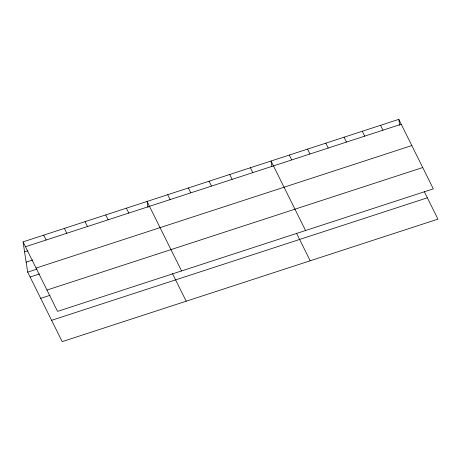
<?xml version="1.0" encoding="UTF-8"?>
<svg xmlns="http://www.w3.org/2000/svg" width="461" height="461" viewBox="0 0 461 461"><rect width="100%" height="100%" fill="white"/><g stroke="black" fill="none" stroke-linecap="round" stroke-linejoin="round"><path stroke-width="0.69" d="M23.05 241.869L398.805 119.359L433.311 188.86L57.556 311.377L23.05 241.869L27.689 272.14L62.195 341.641L437.95 219.131L424.247 191.522M25.47 246.75L401.226 124.234M24.583 251.862L27.914 250.772M26.162 262.148L32.823 259.975M36.056 268.077L411.817 145.561M27.689 272.14L37.024 269.097M30.109 277.015L39.444 273.972M46.964 290.05L422.72 167.533M40.701 298.342L50.03 295.299M51.609 320.314L427.364 197.804M380.555 125.306L382.976 130.186M362.306 131.258L364.726 136.133M344.056 137.211L346.476 142.086M325.8 143.158L328.22 148.039M307.55 149.11L309.971 153.986M289.301 155.063L291.721 159.938M305.551 230.517L271.051 161.01L271.863 166.34M296.486 233.18L310.195 260.782M250.381 167.752L252.801 172.627M229.716 174.489L232.137 179.364M209.052 181.225L211.472 186.106M188.382 187.967L190.802 192.842M167.718 194.703L170.138 199.578M181.553 270.947L147.047 201.44L147.969 207.433M172.489 273.609L186.192 301.212M126.383 208.182L128.803 213.057M105.719 214.918L108.139 219.793M85.049 221.655L87.469 226.535M64.384 228.397L66.805 233.272M43.714 235.133L46.14 240.008M398.805 119.359L399.727 125.346"/></g></svg>
